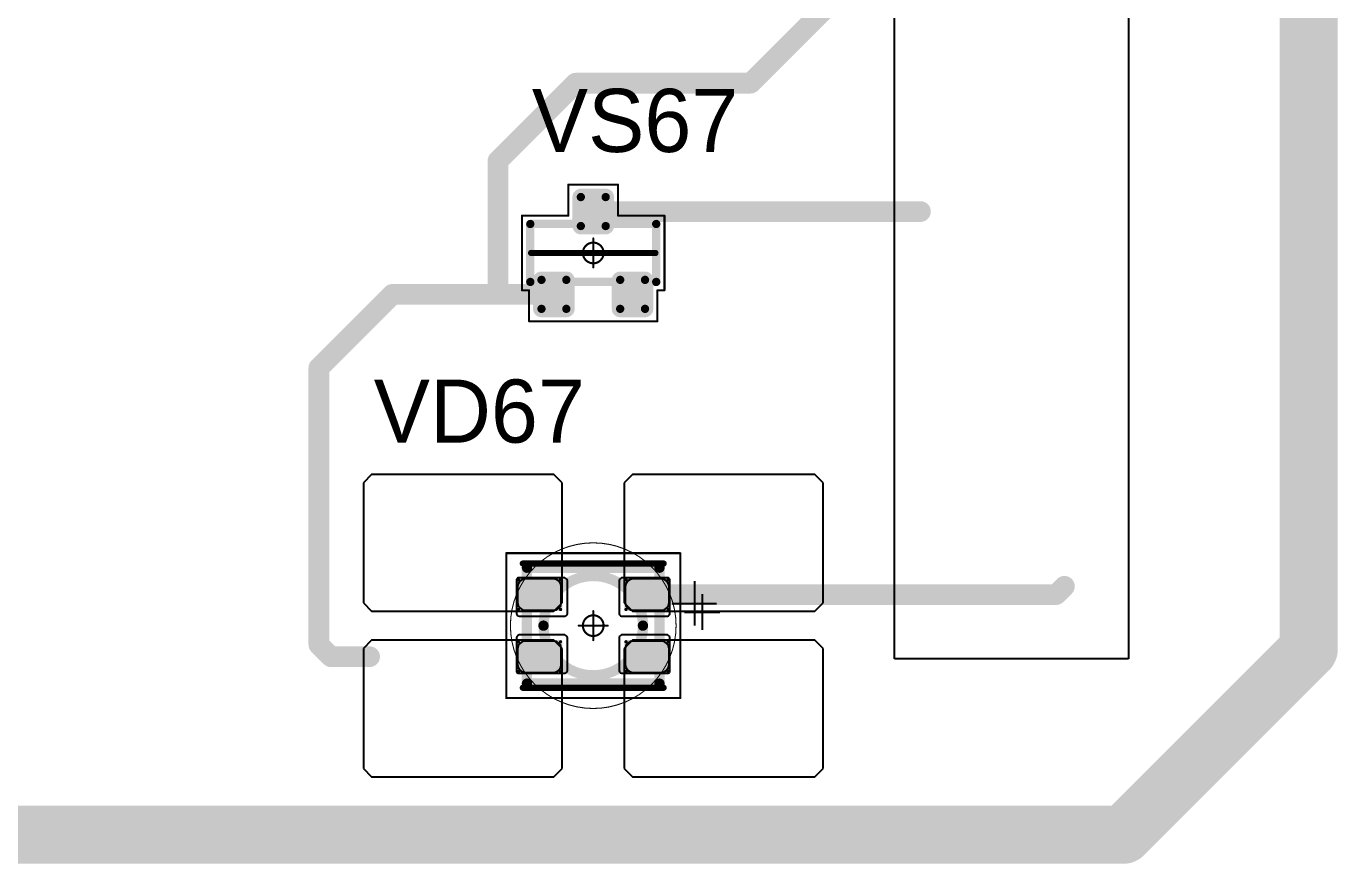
# Model space of a CAD drawing. Header units: millimetres. Extents: x 0 to 400, y 0 to 511.
# Drawn here: x 206.31 to 237.97, y 175.75 to 195.98 of the extents above; entities that cross this region are included whole.
import ezdxf

# ---------------------------------------------------------------- set-up
doc = ezdxf.new("R2010")
doc.units = ezdxf.units.MM
for name, color, linetype in [('Mechanical13', 56, 'Continuous'), ('Mechanical15', 56, 'Continuous'), ('Mechanical2', 216, 'Continuous'), ('TopLayer', 1, 'Continuous'), ('TopOverlay', 2, 'Continuous'), ('TopPaste', 8, 'Continuous'), ('TopSolder', 216, 'Continuous')]:
    doc.layers.add(name, color=color, linetype=linetype)

# ---------------------------------------------------------------- blocks, each defined once
blk = doc.blocks.new('SOT23_530')
at = {"layer": 'Mechanical13', "const_width": 0.2}
for points in [[(-0.7, 1.52), (0.7, 1.52)], [(-0.7, 1.52), (-0.7, -1.52)], [(0.7, 1.52), (0.7, -1.52)], [(-0.7, -1.52), (0.7, -1.52)]]:
    blk.add_lwpolyline(points, dxfattribs=at)
at = {"layer": 'Mechanical13', "const_width": 0.1}
for points in [[(-0.75, 1.52, 1), (-0.65, 1.52, 1)], [(-0.75, 1.52, 1), (-0.65, 1.52, 1)], [(0.65, 1.52, 1), (0.75, 1.52, 1)], [(0.65, 1.52, 1), (0.75, 1.52, 1)], [(-0.75, -1.52, 1), (-0.65, -1.52, 1)], [(-0.75, -1.52, 1), (-0.65, -1.52, 1)], [(0.65, -1.52, 1), (0.75, -1.52, 1)], [(0.65, -1.52, 1), (0.75, -1.52, 1)]]:
    blk.add_lwpolyline(points, format="xyb", close=True, dxfattribs=at)
at = {"layer": 'Mechanical15', "const_width": 0.05}
for points in [[(-0.9, 1.72), (-0.9, 1.55)], [(-0.9, 1.72), (0.9, 1.72)], [(0.9, 1.72), (0.9, 0.6)], [(-1.65, 1.55), (-1.65, -1.55)], [(-1.65, 1.55), (-0.9, 1.55)], [(0, 0.35), (0, -0.35)], [(0.9, 0.6), (1.65, 0.6)], [(1.65, 0.6), (1.65, -0.6)], [(-0.35, 0), (0.35, 0)], [(0.9, -0.6), (1.65, -0.6)], [(0.9, -0.6), (0.9, -1.72)], [(-1.65, -1.55), (-0.9, -1.55)], [(-0.9, -1.55), (-0.9, -1.72)], [(-0.9, -1.72), (0.9, -1.72)]]:
    blk.add_lwpolyline(points, dxfattribs=at)
at = {"layer": 'Mechanical15'}
for points, const_width in [([(-0.913, 1.72, 1), (-0.888, 1.72, 1)], 0.025), ([(-0.913, 1.72, 1), (-0.888, 1.72, 1)], 0.025), ([(0.888, 1.72, 1), (0.913, 1.72, 1)], 0.025), ([(0.888, 1.72, 1), (0.913, 1.72, 1)], 0.025), ([(-1.662, 1.55, 1), (-1.637, 1.55, 1)], 0.025), ([(-1.662, 1.55, 1), (-1.637, 1.55, 1)], 0.025), ([(-0.913, 1.55, 1), (-0.888, 1.55, 1)], 0.025), ([(-0.913, 1.55, 1), (-0.888, 1.55, 1)], 0.025), ([(-0.012, 0.35, 1), (0.012, 0.35, 1)], 0.025), ([(0.888, 0.6, 1), (0.913, 0.6, 1)], 0.025), ([(0.888, 0.6, 1), (0.913, 0.6, 1)], 0.025), ([(1.637, 0.6, 1), (1.662, 0.6, 1)], 0.025), ([(1.637, 0.6, 1), (1.662, 0.6, 1)], 0.025), ([(-0.362, 0, 1), (-0.337, 0, 1)], 0.025), ([(0.25, 0, 1), (-0.25, 0, 1)], 0.05), ([(-0.262, 0, 1), (-0.238, 0, 1)], 0.025), ([(0.238, 0, 1), (0.262, 0, 1)], 0.025), ([(0.337, 0, 1), (0.362, 0, 1)], 0.025), ([(-0.012, -0.35, 1), (0.012, -0.35, 1)], 0.025), ([(0.888, -0.6, 1), (0.913, -0.6, 1)], 0.025), ([(0.888, -0.6, 1), (0.913, -0.6, 1)], 0.025), ([(1.637, -0.6, 1), (1.662, -0.6, 1)], 0.025), ([(1.637, -0.6, 1), (1.662, -0.6, 1)], 0.025), ([(-1.662, -1.55, 1), (-1.637, -1.55, 1)], 0.025), ([(-1.662, -1.55, 1), (-1.637, -1.55, 1)], 0.025), ([(-0.913, -1.55, 1), (-0.888, -1.55, 1)], 0.025), ([(-0.913, -1.55, 1), (-0.888, -1.55, 1)], 0.025), ([(-0.913, -1.72, 1), (-0.888, -1.72, 1)], 0.025), ([(-0.913, -1.72, 1), (-0.888, -1.72, 1)], 0.025), ([(0.888, -1.72, 1), (0.913, -1.72, 1)], 0.025), ([(0.888, -1.72, 1), (0.913, -1.72, 1)], 0.025)]:
    blk.add_lwpolyline(points, format="xyb", close=True, dxfattribs=dict(at, const_width=const_width))
at = {"layer": 'TopLayer', "const_width": 0.1}
for points in [[(-1.4, 1.25, 1), (-1.3, 1.25, 1)], [(-0.7, 1.25, 1), (-0.6, 1.25, 1)], [(-1.4, 0.65, 1), (-1.3, 0.65, 1)], [(-0.7, 0.65, 1), (-0.6, 0.65, 1)], [(0.6, 0.3, 1), (0.7, 0.3, 1)], [(1.3, 0.3, 1), (1.4, 0.3, 1)], [(0.6, -0.3, 1), (0.7, -0.3, 1)], [(1.3, -0.3, 1), (1.4, -0.3, 1)], [(-1.4, -0.65, 1), (-1.3, -0.65, 1)], [(-0.7, -0.65, 1), (-0.6, -0.65, 1)], [(-1.4, -1.25, 1), (-1.3, -1.25, 1)], [(-0.7, -1.25, 1), (-0.6, -1.25, 1)]]:
    blk.add_lwpolyline(points, format="xyb", close=True, dxfattribs=at)
at = {"layer": 'TopLayer'}
for points in [[(-1.35, 1.35), (-1.35, 0.55), (-0.65, 1.35), (-0.65, 0.55)], [(-1.45, 1.25), (-1.45, 0.65), (-0.55, 1.25), (-0.55, 0.65)], [(0.65, 0.4), (0.65, -0.4), (1.35, 0.4), (1.35, -0.4)], [(0.55, 0.3), (0.55, -0.3), (1.45, 0.3), (1.45, -0.3)], [(-1.35, -0.55), (-1.35, -1.35), (-0.65, -0.55), (-0.65, -1.35)], [(-1.45, -0.65), (-1.45, -1.25), (-0.55, -0.65), (-0.55, -1.25)]]:
    blk.add_solid(points, dxfattribs=at)
at = {"layer": 'TopOverlay', "const_width": 0.15}
blk.add_lwpolyline([(0, 1.5), (0, -1.5)], dxfattribs=at)
at = {"layer": 'TopOverlay', "const_width": 0.075}
for points in [[(-0.038, 1.5, 1), (0.038, 1.5, 1)], [(-0.038, -1.5, 1), (0.038, -1.5, 1)]]:
    blk.add_lwpolyline(points, format="xyb", close=True, dxfattribs=at)
at = {"layer": 'TopPaste', "const_width": 0.075}
for points in [[(-1.387, 1.25, 1), (-1.313, 1.25, 1)], [(-0.687, 1.25, 1), (-0.613, 1.25, 1)], [(-1.387, 0.65, 1), (-1.313, 0.65, 1)], [(-0.687, 0.65, 1), (-0.613, 0.65, 1)], [(0.613, 0.3, 1), (0.687, 0.3, 1)], [(1.313, 0.3, 1), (1.387, 0.3, 1)], [(0.613, -0.3, 1), (0.687, -0.3, 1)], [(1.313, -0.3, 1), (1.387, -0.3, 1)], [(-1.387, -0.65, 1), (-1.313, -0.65, 1)], [(-0.687, -0.65, 1), (-0.613, -0.65, 1)], [(-1.387, -1.25, 1), (-1.313, -1.25, 1)], [(-0.687, -1.25, 1), (-0.613, -1.25, 1)]]:
    blk.add_lwpolyline(points, format="xyb", close=True, dxfattribs=at)
at = {"layer": 'TopPaste'}
for points in [[(-1.35, 1.325), (-1.35, 0.575), (-0.65, 1.325), (-0.65, 0.575)], [(-1.425, 1.25), (-1.425, 0.65), (-0.575, 1.25), (-0.575, 0.65)], [(0.65, 0.375), (0.65, -0.375), (1.35, 0.375), (1.35, -0.375)], [(0.575, 0.3), (0.575, -0.3), (1.425, 0.3), (1.425, -0.3)], [(-1.35, -0.575), (-1.35, -1.325), (-0.65, -0.575), (-0.65, -1.325)], [(-1.425, -0.65), (-1.425, -1.25), (-0.575, -0.65), (-0.575, -1.25)]]:
    blk.add_solid(points, dxfattribs=at)
at = {"layer": 'TopSolder', "const_width": 0.202}
for points in [[(-1.451, 1.25, 1), (-1.249, 1.25, 1)], [(-0.751, 1.25, 1), (-0.549, 1.25, 1)], [(-1.451, 0.65, 1), (-1.249, 0.65, 1)], [(-0.751, 0.65, 1), (-0.549, 0.65, 1)], [(0.549, 0.3, 1), (0.751, 0.3, 1)], [(1.249, 0.3, 1), (1.451, 0.3, 1)], [(0.549, -0.3, 1), (0.751, -0.3, 1)], [(1.249, -0.3, 1), (1.451, -0.3, 1)], [(-1.451, -0.65, 1), (-1.249, -0.65, 1)], [(-0.751, -0.65, 1), (-0.549, -0.65, 1)], [(-1.451, -1.25, 1), (-1.249, -1.25, 1)], [(-0.751, -1.25, 1), (-0.549, -1.25, 1)]]:
    blk.add_lwpolyline(points, format="xyb", close=True, dxfattribs=at)
at = {"layer": 'TopSolder'}
for points in [[(-1.35, 1.452), (-1.35, 0.448), (-0.65, 1.452), (-0.65, 0.448)], [(-1.552, 1.25), (-1.552, 0.65), (-0.448, 1.25), (-0.448, 0.65)], [(0.65, 0.502), (0.65, -0.502), (1.35, 0.502), (1.35, -0.502)], [(0.448, 0.3), (0.448, -0.3), (1.552, 0.3), (1.552, -0.3)], [(-1.35, -0.448), (-1.35, -1.452), (-0.65, -0.448), (-0.65, -1.452)], [(-1.552, -0.65), (-1.552, -1.25), (-0.448, -0.65), (-0.448, -1.25)]]:
    blk.add_solid(points, dxfattribs=at)
blk = doc.blocks.new('E65F_734')
at = {"layer": 'Mechanical13'}
for p, q in [((2.441, 1.071), (2.441, 0)), ((1.905, 0.536), (2.976, 0.536))]:
    blk.add_line(p, q, dxfattribs=at)
at = {"layer": 'Mechanical13', "const_width": 0.25}
for points in [[(-1.6, -1.4), (-1.6, 1.4)], [(-1.6, 1.4), (1.6, 1.4)], [(1.6, -1.4), (1.6, 1.4)], [(-1.6, -1.4), (1.6, -1.4)]]:
    blk.add_lwpolyline(points, dxfattribs=at)
at = {"layer": 'Mechanical13'}
for points, const_width in [([(-1.663, 1.4, 1), (-1.538, 1.4, 1)], 0.125), ([(-1.663, 1.4, 1), (-1.538, 1.4, 1)], 0.125), ([(1.2, 0, 1), (-1.2, 0, 1)], 0.25), ([(1.537, 1.4, 1), (1.662, 1.4, 1)], 0.125), ([(1.537, 1.4, 1), (1.662, 1.4, 1)], 0.125), ([(-1.263, 0, 1), (-1.138, 0, 1)], 0.125), ([(1.137, 0, 1), (1.262, 0, 1)], 0.125), ([(-1.663, -1.4, 1), (-1.538, -1.4, 1)], 0.125), ([(-1.663, -1.4, 1), (-1.538, -1.4, 1)], 0.125), ([(1.537, -1.4, 1), (1.662, -1.4, 1)], 0.125), ([(1.537, -1.4, 1), (1.662, -1.4, 1)], 0.125)]:
    blk.add_lwpolyline(points, format="xyb", close=True, dxfattribs=dict(at, const_width=const_width))
at = {"layer": 'Mechanical15', "const_width": 0.05}
for points in [[(-2.1, 1.75), (2.1, 1.75)], [(-2.1, -1.75), (-2.1, 1.75)], [(2.1, -1.75), (2.1, 1.75)], [(0, -0.35), (0, 0.35)], [(0, -0.35), (0, 0.35)], [(-0.35, 0), (0.35, 0)], [(-0.35, 0), (0.35, 0)], [(-2.1, -1.75), (2.1, -1.75)]]:
    blk.add_lwpolyline(points, dxfattribs=at)
at = {"layer": 'Mechanical15'}
for points, const_width in [([(-2.113, 1.75, 1), (-2.088, 1.75, 1)], 0.025), ([(-2.113, 1.75, 1), (-2.088, 1.75, 1)], 0.025), ([(2.087, 1.75, 1), (2.112, 1.75, 1)], 0.025), ([(2.087, 1.75, 1), (2.112, 1.75, 1)], 0.025), ([(-0.013, 0.35, 1), (0.012, 0.35, 1)], 0.025), ([(-0.013, 0.35, 1), (0.012, 0.35, 1)], 0.025), ([(-0.363, 0, 1), (-0.338, 0, 1)], 0.025), ([(-0.363, 0, 1), (-0.338, 0, 1)], 0.025), ([(0.25, 0, 1), (-0.25, 0, 1)], 0.05), ([(0.25, 0, 1), (-0.25, 0, 1)], 0.05), ([(-0.263, 0, 1), (-0.238, 0, 1)], 0.025), ([(-0.263, 0, 1), (-0.238, 0, 1)], 0.025), ([(0.237, 0, 1), (0.262, 0, 1)], 0.025), ([(0.237, 0, 1), (0.262, 0, 1)], 0.025), ([(0.337, 0, 1), (0.362, 0, 1)], 0.025), ([(0.337, 0, 1), (0.362, 0, 1)], 0.025), ([(-0.013, -0.35, 1), (0.012, -0.35, 1)], 0.025), ([(-0.013, -0.35, 1), (0.012, -0.35, 1)], 0.025), ([(-2.113, -1.75, 1), (-2.088, -1.75, 1)], 0.025), ([(-2.113, -1.75, 1), (-2.088, -1.75, 1)], 0.025), ([(2.087, -1.75, 1), (2.112, -1.75, 1)], 0.025), ([(2.087, -1.75, 1), (2.112, -1.75, 1)], 0.025)]:
    blk.add_lwpolyline(points, format="xyb", close=True, dxfattribs=dict(at, const_width=const_width))
at = {"layer": 'TopLayer'}
for p, q in [((-5.35, 3.65), (-5.55, 3.45)), ((-0.95, 3.65), (-5.35, 3.65)), ((-5.35, 3.65), (-5.35, 3.65)), ((-0.75, 3.45), (-0.95, 3.65)), ((0.95, 3.65), (0.75, 3.45)), ((5.35, 3.65), (0.95, 3.65)), ((0.95, 3.65), (0.95, 3.65)), ((5.55, 3.45), (5.35, 3.65)), ((-5.55, 3.45), (-5.55, 3.45)), ((-5.55, 3.45), (-5.55, 0.55)), ((-0.75, 0.55), (-0.75, 3.45)), ((0.75, 3.45), (0.75, 3.45)), ((0.75, 3.45), (0.75, 0.55)), ((5.55, 0.55), (5.55, 3.45)), ((-5.55, 0.55), (-5.35, 0.35)), ((-5.35, 0.35), (-0.95, 0.35)), ((-0.95, 0.35), (-0.75, 0.55)), ((0.75, 0.55), (0.95, 0.35)), ((0.95, 0.35), (5.35, 0.35)), ((5.35, 0.35), (5.55, 0.55)), ((-5.35, -0.35), (-5.55, -0.55)), ((-5.55, -0.55), (-5.55, -0.55)), ((-5.55, -0.55), (-5.55, -3.45)), ((-0.95, -0.35), (-5.35, -0.35)), ((-5.35, -0.35), (-5.35, -0.35)), ((-0.75, -0.55), (-0.95, -0.35)), ((-0.75, -3.45), (-0.75, -0.55)), ((0.95, -0.35), (0.75, -0.55)), ((0.75, -0.55), (0.75, -0.55)), ((0.75, -0.55), (0.75, -3.45)), ((5.35, -0.35), (0.95, -0.35)), ((0.95, -0.35), (0.95, -0.35)), ((5.55, -0.55), (5.35, -0.35)), ((5.55, -3.45), (5.55, -0.55)), ((-5.55, -3.45), (-5.35, -3.65)), ((-0.95, -3.65), (-0.75, -3.45)), ((0.75, -3.45), (0.95, -3.65)), ((5.35, -3.65), (5.55, -3.45)), ((-5.35, -3.65), (-0.95, -3.65)), ((0.95, -3.65), (5.35, -3.65))]:
    blk.add_line(p, q, dxfattribs=at)
at = {"layer": 'TopLayer', "const_width": 0.04}
for points in [[(-1.83, 1.11, 1), (-1.79, 1.11, 1)], [(-0.81, 1.11, 1), (-0.77, 1.11, 1)], [(0.77, 1.11, 1), (0.81, 1.11, 1)], [(1.79, 1.11, 1), (1.83, 1.11, 1)], [(-1.83, 0.39, 1), (-1.79, 0.39, 1)], [(-0.81, 0.39, 1), (-0.77, 0.39, 1)], [(0.77, 0.39, 1), (0.81, 0.39, 1)], [(1.79, 0.39, 1), (1.83, 0.39, 1)], [(-1.83, -0.39, 1), (-1.79, -0.39, 1)], [(-0.81, -0.39, 1), (-0.77, -0.39, 1)], [(0.77, -0.39, 1), (0.81, -0.39, 1)], [(1.79, -0.39, 1), (1.83, -0.39, 1)], [(-1.83, -1.11, 1), (-1.79, -1.11, 1)], [(-0.81, -1.11, 1), (-0.77, -1.11, 1)], [(0.77, -1.11, 1), (0.81, -1.11, 1)], [(1.79, -1.11, 1), (1.83, -1.11, 1)]]:
    blk.add_lwpolyline(points, format="xyb", close=True, dxfattribs=at)
at = {"layer": 'TopLayer'}
for points in [[(-1.85, 1.11), (-1.85, 0.39), (-0.75, 1.11), (-0.75, 0.39)], [(-1.81, 1.15), (-1.81, 0.35), (-0.79, 1.15), (-0.79, 0.35)], [(0.75, 1.11), (0.75, 0.39), (1.85, 1.11), (1.85, 0.39)], [(0.79, 1.15), (0.79, 0.35), (1.81, 1.15), (1.81, 0.35)], [(-1.85, -0.39), (-1.85, -1.11), (-0.75, -0.39), (-0.75, -1.11)], [(-1.81, -0.35), (-1.81, -1.15), (-0.79, -0.35), (-0.79, -1.15)], [(0.75, -0.39), (0.75, -1.11), (1.85, -0.39), (1.85, -1.11)], [(0.79, -0.35), (0.79, -1.15), (1.81, -0.35), (1.81, -1.15)]]:
    blk.add_solid(points, dxfattribs=at)
at = {"layer": 'TopOverlay'}
for p, q in [((2.628, 0.757), (2.628, -0.1)), ((2.2, 0.328), (3.057, 0.328))]:
    blk.add_line(p, q, dxfattribs=at)
at = {"layer": 'TopOverlay', "const_width": 0.15}
for points in [[(-1.7, 1.5), (1.7, 1.5)], [(-1.7, -1.5), (1.7, -1.5)]]:
    blk.add_lwpolyline(points, dxfattribs=at)
at = {"layer": 'TopOverlay', "const_width": 0.075}
for points in [[(-1.738, 1.5, 1), (-1.663, 1.5, 1)], [(1.662, 1.5, 1), (1.737, 1.5, 1)], [(-1.738, -1.5, 1), (-1.663, -1.5, 1)], [(1.662, -1.5, 1), (1.737, -1.5, 1)]]:
    blk.add_lwpolyline(points, format="xyb", close=True, dxfattribs=at)
at = {"layer": 'TopPaste'}
for p, q in [((-1.814, 1.011), (-1.829, 0.938)), ((-1.773, 1.073), (-1.814, 1.011)), ((-1.711, 1.114), (-1.773, 1.073)), ((-1.638, 1.129), (-1.711, 1.114)), ((-0.963, 1.129), (-1.638, 1.129)), ((-0.889, 1.114), (-0.963, 1.129)), ((-0.827, 1.073), (-0.889, 1.114)), ((-0.786, 1.011), (-0.827, 1.073)), ((-0.771, 0.938), (-0.786, 1.011)), ((0.786, 1.011), (0.771, 0.938)), ((0.827, 1.073), (0.786, 1.011)), ((0.889, 1.114), (0.827, 1.073)), ((0.962, 1.129), (0.889, 1.114)), ((1.637, 1.129), (0.962, 1.129)), ((1.711, 1.114), (1.637, 1.129)), ((1.773, 1.073), (1.711, 1.114)), ((1.814, 1.011), (1.773, 1.073)), ((1.829, 0.938), (1.814, 1.011)), ((-1.829, 0.938), (-1.829, 0.563)), ((-0.771, 0.563), (-0.771, 0.938)), ((0.771, 0.938), (0.771, 0.563)), ((1.829, 0.563), (1.829, 0.938)), ((-1.829, 0.563), (-1.814, 0.489)), ((-1.814, 0.489), (-1.773, 0.427)), ((-1.773, 0.427), (-1.711, 0.386)), ((-1.711, 0.386), (-1.638, 0.371)), ((-1.638, 0.371), (-0.963, 0.371)), ((-0.963, 0.371), (-0.889, 0.386)), ((-0.889, 0.386), (-0.827, 0.427)), ((-0.827, 0.427), (-0.786, 0.489)), ((-0.786, 0.489), (-0.771, 0.563)), ((0.771, 0.563), (0.786, 0.489)), ((0.786, 0.489), (0.827, 0.427)), ((0.827, 0.427), (0.889, 0.386)), ((0.889, 0.386), (0.962, 0.371)), ((0.962, 0.371), (1.637, 0.371)), ((1.637, 0.371), (1.711, 0.386)), ((1.711, 0.386), (1.773, 0.427)), ((1.773, 0.427), (1.814, 0.489)), ((1.814, 0.489), (1.829, 0.563)), ((-1.814, -0.489), (-1.829, -0.563)), ((-1.829, -0.563), (-1.829, -0.938)), ((-1.773, -0.427), (-1.814, -0.489)), ((-1.711, -0.386), (-1.773, -0.427)), ((-1.638, -0.371), (-1.711, -0.386)), ((-0.963, -0.371), (-1.638, -0.371)), ((-0.889, -0.386), (-0.963, -0.371)), ((-0.827, -0.427), (-0.889, -0.386)), ((-0.786, -0.489), (-0.827, -0.427)), ((-0.771, -0.563), (-0.786, -0.489)), ((-0.771, -0.938), (-0.771, -0.563)), ((0.786, -0.489), (0.771, -0.563)), ((0.771, -0.563), (0.771, -0.938)), ((0.827, -0.427), (0.786, -0.489)), ((0.889, -0.386), (0.827, -0.427)), ((0.962, -0.371), (0.889, -0.386)), ((1.637, -0.371), (0.962, -0.371)), ((1.711, -0.386), (1.637, -0.371)), ((1.773, -0.427), (1.711, -0.386)), ((1.814, -0.489), (1.773, -0.427)), ((1.829, -0.563), (1.814, -0.489)), ((1.829, -0.938), (1.829, -0.563)), ((-1.829, -0.938), (-1.814, -1.011)), ((-0.786, -1.011), (-0.771, -0.938)), ((0.771, -0.938), (0.786, -1.011)), ((1.814, -1.011), (1.829, -0.938)), ((-1.814, -1.011), (-1.773, -1.073)), ((-1.773, -1.073), (-1.711, -1.114)), ((-1.711, -1.114), (-1.638, -1.129)), ((-1.638, -1.129), (-0.963, -1.129)), ((-0.963, -1.129), (-0.889, -1.114)), ((-0.889, -1.114), (-0.827, -1.073)), ((-0.827, -1.073), (-0.786, -1.011)), ((0.786, -1.011), (0.827, -1.073)), ((0.827, -1.073), (0.889, -1.114)), ((0.889, -1.114), (0.962, -1.129)), ((0.962, -1.129), (1.637, -1.129)), ((1.637, -1.129), (1.711, -1.114)), ((1.711, -1.114), (1.773, -1.073)), ((1.773, -1.073), (1.814, -1.011))]:
    blk.add_line(p, q, dxfattribs=at)
at = {"layer": 'TopSolder'}
for p, q in [((-1.842, 1.129), (-1.85, 1.111)), ((-1.85, 1.111), (-1.85, 1.101)), ((-1.85, 1.101), (-1.85, 1.101)), ((-1.85, 1.101), (-1.85, 0.301)), ((-1.828, 1.143), (-1.842, 1.129)), ((-1.81, 1.151), (-1.828, 1.143)), ((-1.8, 1.151), (-1.81, 1.151)), ((-0.7, 1.151), (-1.8, 1.151)), ((-0.685, 1.151), (-0.7, 1.151)), ((-0.7, 1.151), (-0.7, 1.151)), ((-0.658, 1.139), (-0.685, 1.151)), ((-0.636, 1.118), (-0.658, 1.139)), ((-0.625, 1.09), (-0.636, 1.118)), ((-0.625, 1.076), (-0.625, 1.09)), ((-0.625, 0.301), (-0.625, 1.076)), ((0.636, 1.118), (0.625, 1.09)), ((0.625, 1.09), (0.625, 1.076)), ((0.625, 1.076), (0.625, 1.076)), ((0.625, 1.076), (0.625, 0.301)), ((0.657, 1.139), (0.636, 1.118)), ((0.685, 1.151), (0.657, 1.139)), ((0.7, 1.151), (0.685, 1.151)), ((1.8, 1.151), (0.7, 1.151)), ((1.81, 1.151), (1.8, 1.151)), ((1.8, 1.151), (1.8, 1.151)), ((1.828, 1.143), (1.81, 1.151)), ((1.842, 1.129), (1.828, 1.143)), ((1.85, 1.111), (1.842, 1.129)), ((1.85, 1.101), (1.85, 1.111)), ((1.85, 0.301), (1.85, 1.101)), ((-1.85, 0.301), (-1.85, 0.286)), ((-1.85, 0.286), (-1.839, 0.258)), ((-1.839, 0.258), (-1.818, 0.237)), ((-1.818, 0.237), (-1.79, 0.226)), ((-1.79, 0.226), (-1.775, 0.226)), ((-1.775, 0.226), (-1.775, 0.226)), ((-1.775, 0.226), (-0.7, 0.226)), ((-0.7, 0.226), (-0.685, 0.226)), ((-0.685, 0.226), (-0.658, 0.237)), ((-0.658, 0.237), (-0.636, 0.258)), ((-0.636, 0.258), (-0.625, 0.286)), ((-0.625, 0.286), (-0.625, 0.301)), ((-0.625, 0.301), (-0.625, 0.301)), ((0.625, 0.301), (0.625, 0.286)), ((0.625, 0.286), (0.636, 0.258)), ((0.636, 0.258), (0.657, 0.237)), ((0.657, 0.237), (0.685, 0.226)), ((0.685, 0.226), (0.7, 0.226)), ((0.7, 0.226), (0.7, 0.226)), ((0.7, 0.226), (1.775, 0.226)), ((1.775, 0.226), (1.79, 0.226)), ((1.79, 0.226), (1.817, 0.237)), ((1.817, 0.237), (1.839, 0.258)), ((1.839, 0.258), (1.85, 0.286)), ((1.85, 0.286), (1.85, 0.301)), ((1.85, 0.301), (1.85, 0.301)), ((-1.839, -0.257), (-1.85, -0.285)), ((-1.85, -0.285), (-1.85, -0.299)), ((-1.85, -0.299), (-1.85, -0.299)), ((-1.85, -0.299), (-1.85, -1.099)), ((-1.818, -0.236), (-1.839, -0.257)), ((-1.79, -0.224), (-1.818, -0.236)), ((-1.775, -0.224), (-1.79, -0.224)), ((-0.7, -0.224), (-1.775, -0.224)), ((-0.685, -0.224), (-0.7, -0.224)), ((-0.7, -0.224), (-0.7, -0.224)), ((-0.658, -0.236), (-0.685, -0.224)), ((-0.636, -0.257), (-0.658, -0.236)), ((-0.625, -0.285), (-0.636, -0.257)), ((-0.625, -0.299), (-0.625, -0.285)), ((-0.625, -1.074), (-0.625, -0.299)), ((0.636, -0.257), (0.625, -0.285)), ((0.625, -0.285), (0.625, -0.299)), ((0.625, -0.299), (0.625, -0.299)), ((0.625, -0.299), (0.625, -1.074)), ((0.657, -0.236), (0.636, -0.257)), ((0.685, -0.224), (0.657, -0.236)), ((0.7, -0.224), (0.685, -0.224)), ((1.775, -0.224), (0.7, -0.224)), ((1.79, -0.224), (1.775, -0.224)), ((1.775, -0.224), (1.775, -0.224)), ((1.817, -0.236), (1.79, -0.224)), ((1.839, -0.257), (1.817, -0.236)), ((1.85, -0.285), (1.839, -0.257)), ((1.85, -0.299), (1.85, -0.285)), ((1.85, -1.099), (1.85, -0.299)), ((-1.85, -1.099), (-1.85, -1.109)), ((-1.85, -1.109), (-1.842, -1.128)), ((-1.842, -1.128), (-1.828, -1.142)), ((-1.828, -1.142), (-1.81, -1.149)), ((-1.81, -1.149), (-1.8, -1.149)), ((-1.8, -1.149), (-0.7, -1.149)), ((-1.8, -1.149), (-1.8, -1.149)), ((-0.7, -1.149), (-0.685, -1.149)), ((-0.685, -1.149), (-0.658, -1.138)), ((-0.658, -1.138), (-0.636, -1.117)), ((-0.636, -1.117), (-0.625, -1.089)), ((-0.625, -1.089), (-0.625, -1.074)), ((-0.625, -1.074), (-0.625, -1.074)), ((0.625, -1.074), (0.625, -1.089)), ((0.625, -1.089), (0.636, -1.117)), ((0.636, -1.117), (0.657, -1.138)), ((0.657, -1.138), (0.685, -1.149)), ((0.685, -1.149), (0.7, -1.149)), ((0.7, -1.149), (1.8, -1.149)), ((0.7, -1.149), (0.7, -1.149)), ((1.8, -1.149), (1.81, -1.149)), ((1.81, -1.149), (1.828, -1.142)), ((1.828, -1.142), (1.842, -1.128)), ((1.842, -1.128), (1.85, -1.109)), ((1.85, -1.109), (1.85, -1.099)), ((1.85, -1.099), (1.85, -1.099))]:
    blk.add_line(p, q, dxfattribs=at)

msp = doc.modelspace()

# ---------------------------------------------------------------- linework, layer by layer
at = {"layer": 'Mechanical2'}
for points, const_width in [([(222, 181.5, 1), (218, 181.5, 1)], 0.0254), ([(220, 183.5, 1), (220, 183.5, 1)], 0.0005), ([(217.994, 181.5, 1), (218.006, 181.5, 1)], 0.0127), ([(218, 181.5, 1), (218, 181.5, 1)], 0.0005), ([(221.994, 181.5, 1), (222.006, 181.5, 1)], 0.0127), ([(222, 181.5, 1), (222, 181.5, 1)], 0.0005), ([(220, 179.5, 1), (220, 179.5, 1)], 0.0005)]:
    msp.add_lwpolyline(points, format="xyb", close=True, dxfattribs=dict(at, const_width=const_width))
at = {"layer": 'Mechanical2', "const_width": 0.001}
for points in [[(220, 179.5), (220, 183.5)], [(218, 181.5), (222, 181.5)]]:
    msp.add_lwpolyline(points, dxfattribs=at)
at = {"layer": 'TopLayer'}
for p, q in [((227.275, 180.7), (227.275, 414)), ((232.925, 414), (232.925, 180.7)), ((232.925, 180.7), (227.275, 180.7))]:
    msp.add_line(p, q, dxfattribs=at)
for points, const_width in [([(237.275, 180.925), (237.275, 341.45)], 1.4), ([(223.8, 194.6), (226.425, 197.225)], 0.5), ([(217.7, 192.725), (219.575, 194.6)], 0.5), ([(219.575, 194.6), (223.8, 194.6)], 0.5), ([(217.7, 189.5), (217.7, 192.725)], 0.5), ([(220, 191.5), (227.9, 191.5)], 0.5), ([(213.375, 187.725), (215.15, 189.5)], 0.5), ([(215.15, 189.5), (217.7, 189.5)], 0.5), ([(217.7, 189.5), (219.05, 189.5)], 0.5), ([(213.375, 181.043), (213.375, 187.725)], 0.5), ([(221.3, 182.25), (231.175, 182.25)], 0.5), ([(231.175, 182.25), (231.375, 182.45)], 0.5), ([(232.8, 176.45), (237.275, 180.925)], 1.4), ([(213.375, 181.043), (213.668, 180.75)], 0.5), ([(213.668, 180.75), (214.6, 180.75)], 0.5), ([(172.55, 176.45), (232.8, 176.45)], 1.4)]:
    msp.add_lwpolyline(points, dxfattribs=dict(at, const_width=const_width))
for points, const_width in [([(219.45, 194.6, 1), (219.7, 194.6, 1)], 0.25), ([(219.45, 194.6, 1), (219.7, 194.6, 1)], 0.25), ([(223.675, 194.6, 1), (223.925, 194.6, 1)], 0.25), ([(223.675, 194.6, 1), (223.925, 194.6, 1)], 0.25), ([(217.575, 192.725, 1), (217.825, 192.725, 1)], 0.25), ([(217.575, 192.725, 1), (217.825, 192.725, 1)], 0.25), ([(219.875, 191.5, 1), (220.125, 191.5, 1)], 0.25), ([(227.775, 191.5, 1), (228.025, 191.5, 1)], 0.25), ([(215.025, 189.5, 1), (215.275, 189.5, 1)], 0.25), ([(215.025, 189.5, 1), (215.275, 189.5, 1)], 0.25), ([(217.575, 189.5, 1), (217.825, 189.5, 1)], 0.25), ([(217.575, 189.5, 1), (217.825, 189.5, 1)], 0.25), ([(217.575, 189.5, 1), (217.825, 189.5, 1)], 0.25), ([(218.925, 189.5, 1), (219.175, 189.5, 1)], 0.25), ([(213.25, 187.725, 1), (213.5, 187.725, 1)], 0.25), ([(213.25, 187.725, 1), (213.5, 187.725, 1)], 0.25), ([(221.175, 182.25, 1), (221.425, 182.25, 1)], 0.25), ([(231.05, 182.25, 1), (231.3, 182.25, 1)], 0.25), ([(231.05, 182.25, 1), (231.3, 182.25, 1)], 0.25), ([(231.25, 182.45, 1), (231.5, 182.45, 1)], 0.25), ([(236.925, 180.925, 1), (237.625, 180.925, 1)], 0.7), ([(236.925, 180.925, 1), (237.625, 180.925, 1)], 0.7), ([(213.25, 181.043, 1), (213.5, 181.043, 1)], 0.25), ([(213.25, 181.043, 1), (213.5, 181.043, 1)], 0.25), ([(213.543, 180.75, 1), (213.793, 180.75, 1)], 0.25), ([(213.543, 180.75, 1), (213.793, 180.75, 1)], 0.25), ([(214.475, 180.75, 1), (214.725, 180.75, 1)], 0.25), ([(232.45, 176.45, 1), (233.15, 176.45, 1)], 0.7), ([(232.45, 176.45, 1), (233.15, 176.45, 1)], 0.7)]:
    msp.add_lwpolyline(points, format="xyb", close=True, dxfattribs=dict(at, const_width=const_width))

# ---------------------------------------------------------------- block references
for name, p, rotation in [('SOT23_530', (220, 190.5), 90), ('E65F_734', (220, 181.5), 360)]:
    msp.add_blockref(name, p, dxfattribs=dict(rotation=rotation))

# ---------------------------------------------------------------- texts
at = {"layer": 'TopOverlay'}
for s, p in [('VS67', (218.516, 192.938)), ('VD67', (214.699, 185.92))]:
    msp.add_text(s, height=1.524, dxfattribs=at).set_placement(p)

doc.saveas('drawing.dxf')
